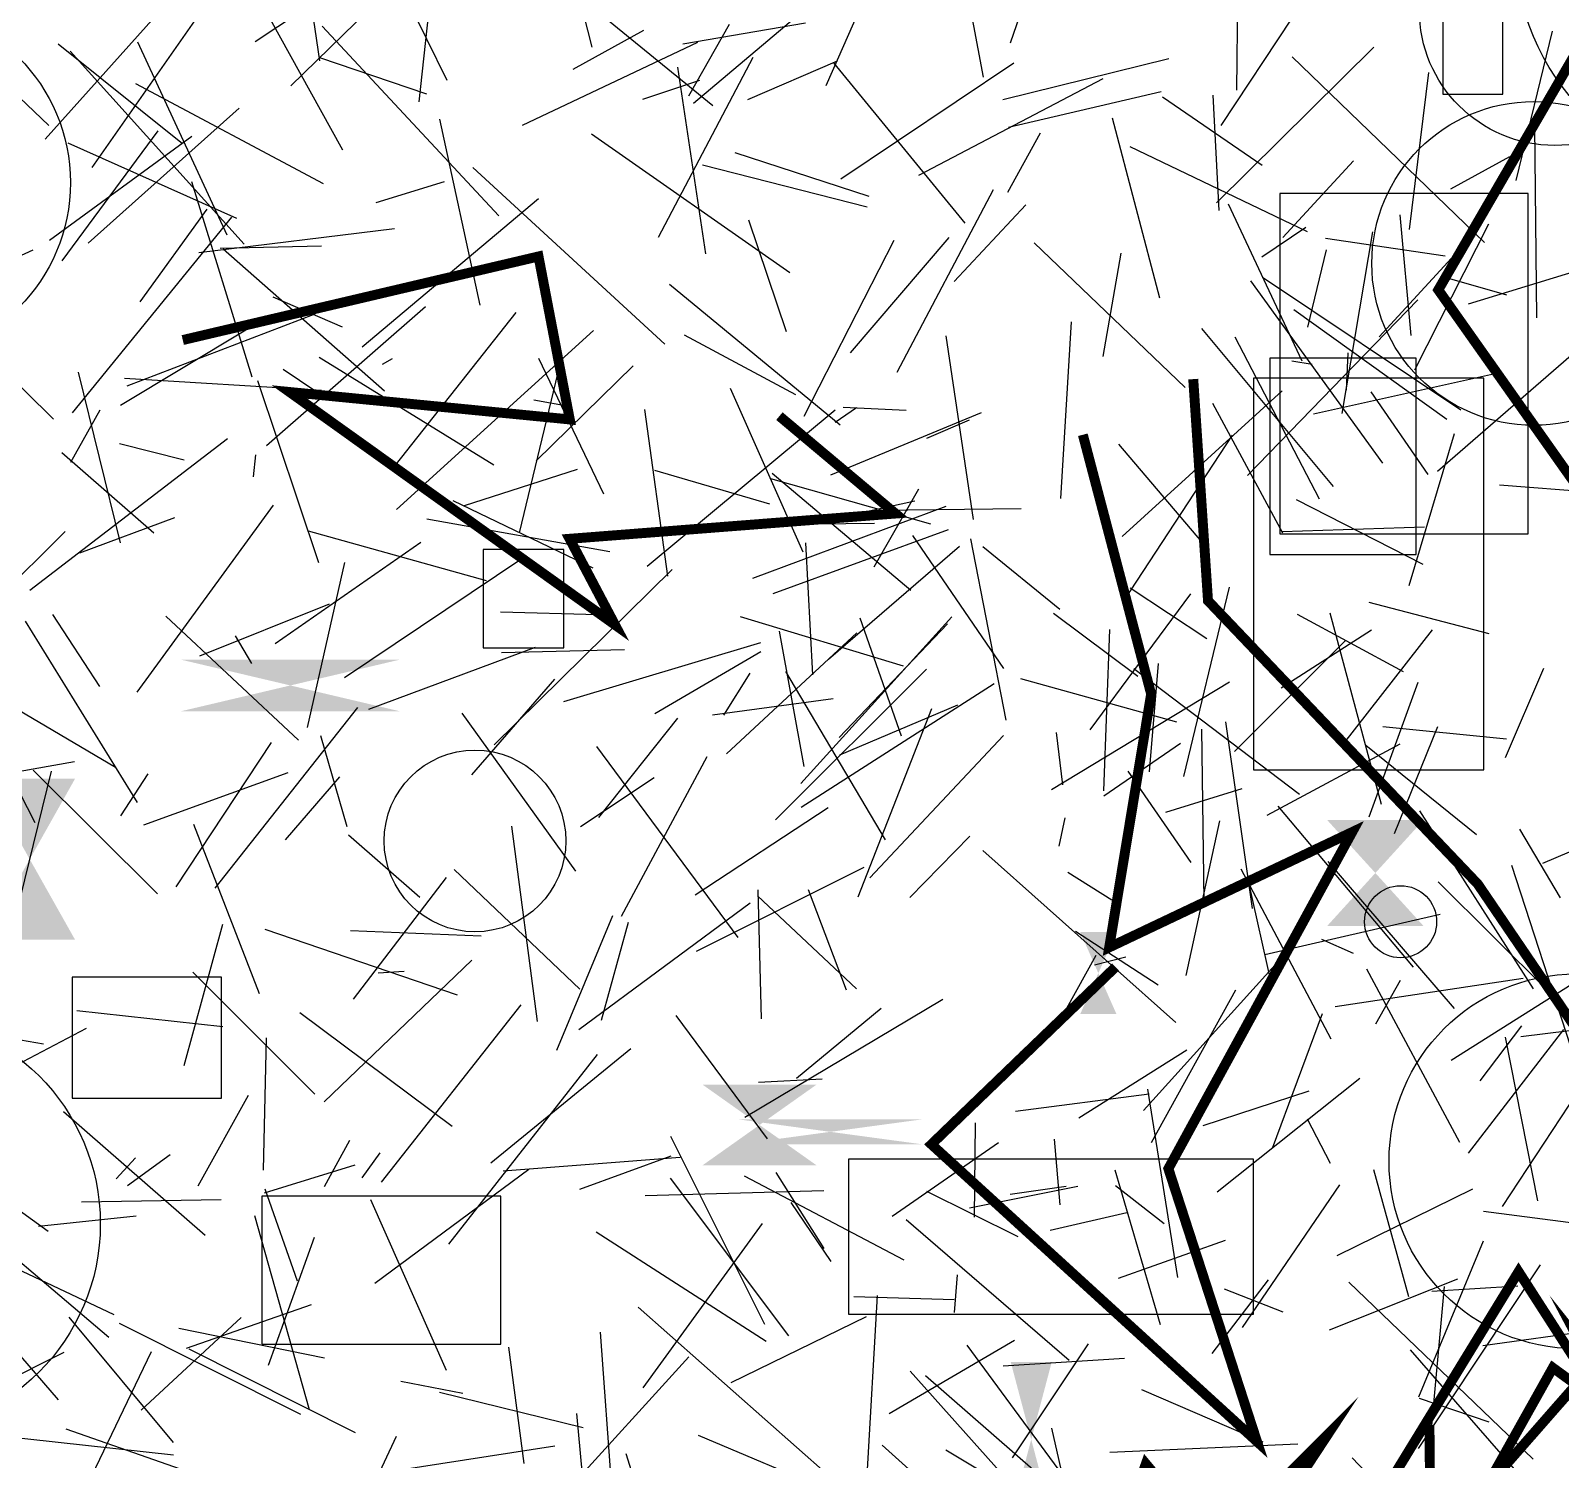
# Model space of a CAD drawing. Extents: x 39652501 to 39653363, y 39457785 to 39458687.
# Drawn here: x 39653033.3 to 39653110.2, y 39458427.1 to 39458499 of the extents above; entities that cross this region are included whole.
import ezdxf

# ---------------------------------------------------------------- set-up
doc = ezdxf.new("R2010")
doc.units = 0
doc.layers.get('0').update_dxf_attribs({"linetype": 'CONTINUOUS'})

msp = doc.modelspace()

# ---------------------------------------------------------------- linework, layer by layer
for p, q in [((39653082.5557, 39458498.3434), (39653085.7666, 39458507.7542)), ((39653046.4536, 39458506.6201), (39653047.7855, 39458497.4381)), ((39653046.346, 39458496.177), (39653055.8711, 39458505.4834)), ((39653059.5428, 39458505.7382), (39653061.4891, 39458498.117)), ((39653050.2899, 39458504.4079), (39653054.1855, 39458496.4582)), ((39653077.0993, 39458504.8998), (39653073.2503, 39458496.179)), ((39653066.604, 39458495.2945), (39653075.5366, 39458502.8518)), ((39653051.1363, 39458502.7466), (39653044.5461, 39458498.394)), ((39653053.5346, 39458502.3344), (39653052.7888, 39458495.3651)), ((39653036.3544, 39458492.0691), (39653043.0458, 39458501.6416)), ((39653081.1816, 39458496.6165), (39653080.2669, 39458501.5463)), ((39653093.981, 39458501.4775), (39653093.9163, 39458495.9495)), ((39653033.9898, 39458493.497), (39653040.3743, 39458500.6258)), ((39653044.3846, 39458501.2036), (39653048.9454, 39458492.9589)), ((39653047.9277, 39458499.176), (39653056.8063, 39458489.6336)), ((39653067.5787, 39458495.1687), (39653062.3213, 39458499.4426)), ((39653072.2388, 39458499.3299), (39653066.0569, 39458498.261)), ((39653066.3618, 39458495.6707), (39653068.4129, 39458499.2777)), ((39653093.149, 39458494.1842), (39653096.7171, 39458499.5814)), ((39653029.1951, 39458498.9149), (39653034.1731, 39458494.1712)), ((39653034.6401, 39458498.282), (39653040.904, 39458493.2754)), ((39653043.1451, 39458488.6574), (39653038.6549, 39458498.3704)), ((39653057.9928, 39458494.2006), (39653066.8156, 39458498.3673)), ((39653064.0784, 39458498.9484), (39653060.5246, 39458497.0031)), ((39653107.9818, 39458491.4115), (39653109.8133, 39458498.9199)), ((39653035.2524, 39458497.9168), (39653044.0044, 39458488.2068)), ((39653053.1924, 39458495.7594), (39653047.812, 39458497.5846)), ((39653069.592, 39458497.5911), (39653064.8296, 39458488.5495)), ((39653082.1616, 39458495.481), (39653090.5139, 39458497.5428)), ((39653100.8298, 39458498.1206), (39653092.9184, 39458490.2923)), ((39653096.7089, 39458497.6251), (39653106.3889, 39458488.3011)), ((39653067.2216, 39458487.7188), (39653065.8179, 39458497.1047)), ((39653073.8267, 39458497.4152), (39653069.3151, 39458495.4765)), ((39653080.2656, 39458489.2643), (39653073.6523, 39458497.3236)), ((39653082.7105, 39458497.3108), (39653074.0152, 39458491.4714)), ((39653103.5702, 39458496.8424), (39653102.6001, 39458488.9429)), ((39653047.9887, 39458491.2391), (39653038.5501, 39458496.277)), ((39653066.9097, 39458496.4439), (39653064.0284, 39458495.4792)), ((39653087.1951, 39458496.5302), (39653077.9169, 39458491.6703)), ((39653082.448, 39458494.1011), (39653090.1336, 39458495.8837)), ((39653090.187, 39458495.6121), (39653095.2154, 39458492.1749)), ((39653093.0481, 39458489.897), (39653092.7471, 39458495.6986)), ((39653043.7545, 39458495.0437), (39653036.1483, 39458488.2555)), ((39653055.8713, 39458485.1475), (39653053.8469, 39458494.5011)), ((39653090.0581, 39458485.4873), (39653087.6825, 39458494.5469)), ((39653041.3658, 39458493.6202), (39653034.2008, 39458488.3857)), ((39653039.65, 39458493.9076), (39653034.8333, 39458487.3702)), ((39653071.4539, 39458486.7617), (39653061.4734, 39458493.7396)), ((39653084.0471, 39458493.7957), (39653082.4004, 39458490.8161)), ((39653109.031, 39458484.4992), (39653108.924, 39458494.1464)), ((39653035.1207, 39458493.3033), (39653043.6081, 39458489.5158)), ((39653068.6884, 39458492.813), (39653075.424, 39458490.6257)), ((39653097.4952, 39458488.8351), (39653088.5595, 39458493.1017)), ((39653065.1545, 39458483.1753), (39653055.4931, 39458492.0625)), ((39653075.3392, 39458490.0688), (39653067.0548, 39458492.178)), ((39653096.2499, 39458488.5518), (39653099.7987, 39458492.4039)), ((39653104.6982, 39458490.9986), (39653107.6639, 39458492.6184)), ((39653041.3451, 39458491.3663), (39653044.3845, 39458481.5339)), ((39653054.0661, 39458491.3464), (39653050.6267, 39458490.2926)), ((39653081.6723, 39458490.9504), (39653076.8373, 39458481.7599)), ((39653042.1252, 39458489.9704), (39653038.7448, 39458485.3027)), ((39653049.9343, 39458483.0407), (39653058.8072, 39458490.5004)), ((39653083.3127, 39458490.192), (39653079.7115, 39458486.3286)), ((39653093.5008, 39458490.2422), (39653097.195, 39458482.3453)), ((39653043.3546, 39458489.5623), (39653035.3496, 39458479.7329)), ((39653051.5525, 39458488.985), (39653041.7148, 39458487.7699)), ((39653071.2876, 39458483.7965), (39653069.3889, 39458489.4168)), ((39653097.3967, 39458489.0496), (39653095.1886, 39458487.5614)), ((39653102.7109, 39458483.6196), (39653102.1527, 39458489.6848)), ((39653106.5972, 39458489.2235), (39653102.8763, 39458481.867)), ((39653076.6792, 39458488.3916), (39653072.1559, 39458479.5418)), ((39653079.4447, 39458488.541), (39653074.4867, 39458482.7398)), ((39653083.7318, 39458488.2813), (39653091.3318, 39458481.0032)), ((39653104.4108, 39458487.6014), (39653098.3894, 39458488.5001)), ((39653099.225, 39458479.6849), (39653100.7737, 39458488.8298)), ((39653029.0683, 39458485.9426), (39653033.3867, 39458487.9298)), ((39653042.7913, 39458488.0059), (39653047.8928, 39458488.1189)), ((39653051.0498, 39458480.8237), (39653042.9434, 39458487.961)), ((39653088.0982, 39458487.7582), (39653087.1885, 39458482.5539)), ((39653098.4286, 39458487.9221), (39653097.4804, 39458484.0393)), ((39653101.0878, 39458483.5539), (39653105.1226, 39458487.932)), ((39653105.5792, 39458485.2088), (39653115.2, 39458488.1523)), ((39653027.3976, 39458486.2829), (39653034.4009, 39458479.408)), ((39653065.3919, 39458486.1974), (39653073.9818, 39458479.1197)), ((39653101.2834, 39458477.1994), (39653094.6387, 39458486.3631)), ((39653095.2214, 39458486.5564), (39653105.1976, 39458479.8778)), ((39653104.3969, 39458486.5428), (39653107.4924, 39458485.6528)), ((39653045.4405, 39458485.5653), (39653048.9249, 39458484.0552)), ((39653103.0391, 39458485.4155), (39653094.4635, 39458476.5675)), ((39653038.1197, 39458481.087), (39653047.5776, 39458484.7117)), ((39653045.129, 39458478.0764), (39653053.1182, 39458485.066)), ((39653057.6655, 39458484.7802), (39653051.5965, 39458477.0937)), ((39653096.795, 39458484.9151), (39653104.5004, 39458479.4078)), ((39653104.0258, 39458476.7941), (39653112.8357, 39458484.4508)), ((39653044.0856, 39458483.8872), (39653037.7847, 39458480.1003)), ((39653061.5729, 39458483.865), (39653051.657, 39458474.865)), ((39653066.1325, 39458483.6472), (39653071.7374, 39458480.6556)), ((39653079.2952, 39458483.6033), (39653080.6753, 39458474.361)), ((39653085.6033, 39458484.2973), (39653085.0649, 39458475.4123)), ((39653092.157, 39458483.9726), (39653098.7817, 39458476.0232)), ((39653093.8281, 39458483.5404), (39653098.0822, 39458475.4001)), ((39653047.7681, 39458482.524), (39653056.5656, 39458477.1134)), ((39653051.4439, 39458482.446), (39653050.9398, 39458482.1556)), ((39653058.6786, 39458477.3112), (39653063.5621, 39458482.0895)), ((39653058.8074, 39458482.4754), (39653062.0698, 39458475.6502)), ((39653097.725, 39458482.1643), (39653096.7053, 39458482.3263)), ((39653099.446, 39458480.8671), (39653099.5353, 39458482.7475)), ((39653037.778, 39458473.1801), (39653035.6594, 39458481.7694)), ((39653047.8873, 39458480.8429), (39653037.9839, 39458481.4549)), ((39653044.6638, 39458481.3579), (39653047.7428, 39458472.2045)), ((39653045.9596, 39458481.9245), (39653047.6042, 39458480.8184)), ((39653057.8534, 39458473.6935), (39653059.7948, 39458481.7597)), ((39653107.1494, 39458481.7296), (39653097.7868, 39458479.6631)), ((39653072.1248, 39458472.7177), (39653068.4623, 39458480.9549)), ((39653096.2124, 39458480.8295), (39653088.1715, 39458473.5071)), ((39653100.6673, 39458480.7793), (39653103.5328, 39458476.6249)), ((39653035.2826, 39458477.252), (39653036.7589, 39458479.8738)), ((39653058.5652, 39458480.3712), (39653060.4335, 39458480.0424)), ((39653064.1327, 39458479.8949), (39653065.2987, 39458471.5073)), ((39653073.7239, 39458479.8533), (39653064.2668, 39458471.9883)), ((39653073.5071, 39458476.6047), (39653081.0818, 39458479.7493)), ((39653073.7205, 39458479.2557), (39653074.8072, 39458479.986)), ((39653074.1257, 39458480.0069), (39653077.2994, 39458479.8638)), ((39653096.2499, 39458473.6698), (39653092.7231, 39458480.202)), ((39653078.3416, 39458478.4502), (39653080.4839, 39458479.3761)), ((39653043.1532, 39458478.4157), (39653033.2118, 39458470.7886)), ((39653088.2611, 39458470.2831), (39653093.7124, 39458478.6052)), ((39653104.8602, 39458478.6678), (39653102.5835, 39458471.0268)), ((39653039.4573, 39458473.6679), (39653034.8234, 39458477.716)), ((39653037.7194, 39458478.1777), (39653040.9768, 39458477.3677)), ((39653044.4749, 39458476.506), (39653044.583, 39458477.6096)), ((39653087.9862, 39458478.1412), (39653092.4411, 39458472.9036)), ((39653055.0735, 39458475.0576), (39653060.7648, 39458476.893)), ((39653064.6421, 39458476.8498), (39653070.4264, 39458475.1524)), ((39653077.5376, 39458470.7937), (39653070.5662, 39458476.669)), ((39653070.4821, 39458476.4154), (39653078.5269, 39458474.1445)), ((39653075.6872, 39458471.9791), (39653077.939, 39458475.8994)), ((39653114.747, 39458475.5023), (39653107.1518, 39458476.0948)), ((39653061.5575, 39458471.9203), (39653054.509, 39458475.301)), ((39653077.7284, 39458475.2784), (39653074.9851, 39458474.6841)), ((39653103.3102, 39458472.0909), (39653096.9352, 39458475.3444)), ((39653035.7286, 39458472.6814), (39653040.5186, 39458474.4655)), ((39653038.6095, 39458465.6832), (39653045.4682, 39458475.0804)), ((39653053.1808, 39458474.3992), (39653062.388, 39458472.7433)), ((39653079.2947, 39458475.0139), (39653069.5664, 39458471.3881)), ((39653075.9515, 39458474.8216), (39653083.0796, 39458474.9074)), ((39653034.9957, 39458473.763), (39653027.7992, 39458466.6106)), ((39653056.1842, 39458471.2781), (39653047.2408, 39458473.7694)), ((39653068.4683, 39458474.0848), (39653075.7038, 39458474.1825)), ((39653070.6032, 39458470.6465), (39653079.4354, 39458473.8558)), ((39653096.2105, 39458473.7556), (39653103.3747, 39458473.9859)), ((39653052.8819, 39458473.205), (39653045.5592, 39458468.1036)), ((39653072.5987, 39458466.5438), (39653072.2471, 39458473.1907)), ((39653079.9805, 39458473.0065), (39653073.3886, 39458467.3123)), ((39653077.614, 39458473.5614), (39653082.2017, 39458466.8595)), ((39653082.338, 39458464.2743), (39653080.5445, 39458473.3844)), ((39653081.1494, 39458473.0024), (39653085.0265, 39458469.8532)), ((39653049.0494, 39458472.2025), (39653047.1647, 39458463.8903)), ((39653049.0408, 39458466.4137), (39653057.9612, 39458472.3982)), ((39653056.5716, 39458463.0239), (39653065.5237, 39458471.8416)), ((39653086.5549, 39458463.7741), (39653091.6149, 39458470.6236)), ((39653088.5629, 39458470.9266), (39653092.4298, 39458468.3753)), ((39653093.5498, 39458470.9582), (39653091.2504, 39458461.4271)), ((39653048.2747, 39458470.1084), (39653041.7543, 39458467.4935)), ((39653100.5798, 39458470.2014), (39653106.6073, 39458468.6333)), ((39653038.632, 39458460.1288), (39653033.0057, 39458469.2515)), ((39653034.3488, 39458469.5756), (39653036.7291, 39458465.9632)), ((39653046.7391, 39458463.2581), (39653040.0615, 39458469.4966)), ((39653061.8036, 39458469.5696), (39653056.8945, 39458469.6988)), ((39653068.947, 39458469.4733), (39653077.1488, 39458467.0027)), ((39653079.5965, 39458469.4566), (39653072.0022, 39458461.0741)), ((39653073.9334, 39458463.3959), (39653079.3732, 39458469.1152)), ((39653077.0565, 39458463.4625), (39653074.9843, 39458469.4052)), ((39653084.706, 39458469.6448), (39653088.9572, 39458466.4865)), ((39653102.3124, 39458466.7013), (39653096.9915, 39458469.5759)), ((39653098.615, 39458469.6698), (39653101.1967, 39458460.0391)), ((39653044.3812, 39458467.1215), (39653043.5656, 39458468.5022)), ((39653068.2688, 39458462.5711), (39653074.8251, 39458468.6585)), ((39653072.1619, 39458461.9293), (39653070.9301, 39458468.7442)), ((39653087.2398, 39458460.71), (39653087.5513, 39458468.8208)), ((39653093.8074, 39458462.6841), (39653099.4213, 39458468.2958)), ((39653096.1673, 39458465.8946), (39653100.7141, 39458468.8115)), ((39653103.7625, 39458468.8074), (39653099.2994, 39458463.0856)), ((39653050.2764, 39458464.8123), (39653058.6579, 39458467.9442)), ((39653056.9498, 39458467.6753), (39653063.1329, 39458467.8191)), ((39653069.9799, 39458468.1623), (39653060.0702, 39458465.1907)), ((39653069.9952, 39458467.7053), (39653064.6552, 39458464.5863)), ((39653078.3181, 39458466.8257), (39653070.7286, 39458459.2592)), ((39653076.2591, 39458458.2415), (39653071.2422, 39458466.7195)), ((39653088.7595, 39458466.8689), (39653097.088, 39458460.5502)), ((39653089.54, 39458461.6607), (39653089.9941, 39458467.1236)), ((39653107.4454, 39458462.3918), (39653109.3698, 39458466.8864)), ((39653033.488, 39458459.1085), (39653029.85, 39458466.1736)), ((39653037.5189, 39458461.8869), (39653030.4433, 39458466.0662)), ((39653055.4561, 39458461.5205), (39653059.6186, 39458466.3304)), ((39653068.1352, 39458464.5257), (39653069.4512, 39458466.6314)), ((39653072.0167, 39458459.886), (39653081.7204, 39458466.1115)), ((39653083.0478, 39458466.3584), (39653090.899, 39458464.1795)), ((39653093.5618, 39458466.1831), (39653084.6069, 39458460.77)), ((39653100.5909, 39458459.4091), (39653103.0527, 39458466.1819)), ((39653067.5508, 39458464.5277), (39653073.6323, 39458465.3609)), ((39653049.6915, 39458464.9061), (39653042.5242, 39458455.8187)), ((39653060.6828, 39458456.6742), (39653054.9639, 39458464.6137)), ((39653061.831, 39458459.3769), (39653065.8108, 39458464.3701)), ((39653073.9704, 39458462.5288), (39653079.8915, 39458465.0392)), ((39653078.5752, 39458464.8442), (39653074.8663, 39458455.3571)), ((39653084.8478, 39458463.6495), (39653085.1694, 39458461.016)), ((39653092.1522, 39458463.8076), (39653092.2769, 39458455.1865)), ((39653093.371, 39458464.1787), (39653094.7006, 39458454.7885)), ((39653107.5055, 39458463.3196), (39653101.2782, 39458463.9375)), ((39653104.0282, 39458463.9335), (39653101.8465, 39458458.5578)), ((39653045.3631, 39458463.1385), (39653040.559, 39458455.8853)), ((39653049.184, 39458458.9029), (39653047.8614, 39458463.4761)), ((39653068.8562, 39458453.3372), (39653061.7385, 39458462.9415)), ((39653075.4704, 39458456.3289), (39653082.191, 39458463.4922)), ((39653091.091, 39458463.0933), (39653087.2467, 39458460.4488)), ((39653095.467, 39458459.4942), (39653102.1423, 39458463.0839)), ((39653100.4226, 39458463.0118), (39653105.9907, 39458458.523)), ((39653030.8657, 39458461.3696), (39653035.4698, 39458462.1881)), ((39653067.2696, 39458462.4176), (39653062.9623, 39458454.3921)), ((39653032.0678, 39458452.5516), (39653034.3138, 39458461.6947)), ((39653033.3832, 39458461.7565), (39653039.6435, 39458455.5344)), ((39653037.7914, 39458459.4484), (39653039.166, 39458461.5597)), ((39653046.2023, 39458461.6139), (39653038.9418, 39458458.9783)), ((39653046.0835, 39458458.2426), (39653048.813, 39458461.4245)), ((39653060.9178, 39458458.915), (39653064.6225, 39458461.3787)), ((39653091.6418, 39458457.1149), (39653088.4693, 39458461.6966)), ((39653094.1809, 39458460.8123), (39653090.3451, 39458459.6217)), ((39653109.3304, 39458457.0778), (39653119.1726, 39458461.2541)), ((39653066.6891, 39458455.4844), (39653073.3799, 39458459.878)), ((39653102.8123, 39458451.8502), (39653096.0047, 39458459.9347)), ((39653044.7734, 39458450.5084), (39653041.4583, 39458459.024)), ((39653085.2793, 39458459.3523), (39653084.9736, 39458457.9223)), ((39653091.3923, 39458451.4269), (39653093.0863, 39458459.1956)), ((39653108.857, 39458450.7582), (39653103.1395, 39458459.705)), ((39653049.2446, 39458458.4988), (39653052.8282, 39458455.3654)), ((39653057.4501, 39458458.9332), (39653058.7423, 39458449.117)), ((39653080.5049, 39458458.4347), (39653077.4798, 39458455.3466)), ((39653108.1462, 39458458.779), (39653110.206, 39458455.3344)), ((39653081.158, 39458457.7083), (39653090.8729, 39458449.0592)), ((39653060.8827, 39458450.7337), (39653054.5692, 39458456.7572)), ((39653066.7559, 39458452.6469), (39653075.1824, 39458456.8663)), ((39653098.6818, 39458448.2297), (39653094.1546, 39458456.775)), ((39653098.5117, 39458457.1603), (39653104.8588, 39458449.7632)), ((39653110.7425, 39458447.8328), (39653107.7697, 39458456.9614)), ((39653054.1584, 39458456.3603), (39653049.473, 39458450.2289)), ((39653087.6517, 39458455.2156), (39653085.425, 39458456.6022)), ((39653094.5038, 39458456.1769), (39653095.6557, 39458450.9978)), ((39653109.5914, 39458450.6414), (39653104.0595, 39458456.142)), ((39653074.8048, 39458450.7607), (39653069.8199, 39458455.4301)), ((39653070.014, 39458449.2435), (39653069.8554, 39458455.7318)), ((39653074.2987, 39458450.6829), (39653072.383, 39458455.7368)), ((39653062.5322, 39458454.4321), (39653059.7053, 39458447.6563)), ((39653060.8414, 39458448.7063), (39653069.4492, 39458455.0872)), ((39653104.1686, 39458454.493), (39653095.3455, 39458452.4716)), ((39653042.911, 39458453.9886), (39653040.962, 39458446.8779)), ((39653054.7284, 39458450.4308), (39653045.0549, 39458453.7297)), ((39653049.3412, 39458453.6908), (39653055.9149, 39458453.418)), ((39653063.3132, 39458454.0929), (39653061.9514, 39458449.1521)), ((39653089.9793, 39458450.9342), (39653085.8093, 39458453.6435)), ((39653098.1945, 39458453.2533), (39653099.7875, 39458452.5469)), ((39653055.4464, 39458452.1948), (39653048.0166, 39458445.0777)), ((39653086.8481, 39458452.428), (39653084.8472, 39458448.8175)), ((39653086.7726, 39458451.9571), (39653088.3538, 39458452.3707)), ((39653096.1605, 39458452.2976), (39653089.2318, 39458444.6386)), ((39653113.1403, 39458452.473), (39653104.7228, 39458447.1448)), ((39653041.4105, 39458451.5991), (39653047.5536, 39458445.4521)), ((39653052.0533, 39458451.6273), (39653050.7441, 39458451.5358)), ((39653098.8875, 39458449.869), (39653108.3312, 39458451.297)), ((39653105.1572, 39458443.0242), (39653100.4642, 39458451.7414)), ((39653089.6376, 39458443.0273), (39653093.891, 39458450.7013)), ((39653100.9182, 39458448.9868), (39653102.171, 39458451.1862)), ((39653050.9075, 39458441.0246), (39653057.9332, 39458449.9538)), ((39653069.1892, 39458444.2938), (39653079.1465, 39458450.2402)), ((39653071.7764, 39458446.2532), (39653076.0364, 39458449.7725)), ((39653042.9249, 39458448.8463), (39653035.5776, 39458449.6411)), ((39653054.4578, 39458443.8209), (39653046.7972, 39458449.5386)), ((39653065.7144, 39458449.4094), (39653070.3138, 39458443.2031)), ((39653098.2272, 39458449.4919), (39653095.704, 39458442.7248)), ((39653113.7266, 39458449.6235), (39653107.2883, 39458439.8018)), ((39653117.6883, 39458449.4975), (39653108.2237, 39458448.3466)), ((39653036.0487, 39458448.754), (39653027.8398, 39458444.4419)), ((39653033.897, 39458447.964), (39653029.5536, 39458448.7405)), ((39653044.9627, 39458441.6266), (39653045.1136, 39458448.2889)), ((39653105.5821, 39458442.4923), (39653110.3743, 39458448.7104)), ((39653106.167, 39458446.119), (39653108.2769, 39458448.8864)), ((39653109.0752, 39458440.0896), (39653107.4495, 39458448.3241)), ((39653054.2939, 39458437.9164), (39653061.7739, 39458447.4575)), ((39653063.4439, 39458447.7284), (39653056.4115, 39458441.9815)), ((39653082.5672, 39458446.5338), (39653083.0688, 39458447.6025)), ((39653091.412, 39458447.6635), (39653085.9916, 39458444.2532)), ((39653069.8683, 39458446.0518), (39653073.0746, 39458446.2272)), ((39653100.1208, 39458446.2462), (39653092.9414, 39458440.5341)), ((39653041.6811, 39458440.8467), (39653044.2232, 39458445.4075)), ((39653082.7917, 39458444.5932), (39653089.5211, 39458445.472)), ((39653089.4352, 39458445.7062), (39653090.943, 39458436.232)), ((39653092.2435, 39458443.8871), (39653097.5693, 39458445.6147)), ((39653034.9082, 39458444.5826), (39653042.0292, 39458438.3665)), ((39653034.1411, 39458438.5395), (39653027.1423, 39458443.617)), ((39653080.7687, 39458444.0067), (39653080.7175, 39458439.2639)), ((39653098.6367, 39458441.976), (39653097.4913, 39458444.1972)), ((39653049.2926, 39458443.1189), (39653048.023, 39458440.7875)), ((39653065.4409, 39458443.3502), (39653070.1675, 39458433.8816)), ((39653076.5984, 39458439.3236), (39653081.948, 39458443.0162)), ((39653085.0501, 39458439.8878), (39653084.7602, 39458443.1992)), ((39653038.5244, 39458442.2447), (39653037.5534, 39458441.1959)), ((39653038.1356, 39458440.8529), (39653040.2758, 39458442.4238)), ((39653049.9323, 39458441.2422), (39653050.8339, 39458442.5079)), ((39653065.9335, 39458442.2777), (39653057.0222, 39458441.5827)), ((39653060.8769, 39458440.6737), (39653065.4853, 39458442.345)), ((39653045.0142, 39458440.4862), (39653049.5874, 39458441.8983)), ((39653058.3263, 39458441.6596), (39653050.5678, 39458435.932)), ((39653069.1527, 39458441.3485), (39653077.1741, 39458437.1208)), ((39653073.1783, 39458437.6956), (39653070.7672, 39458441.5067)), ((39653087.8007, 39458441.6425), (39653090.0771, 39458433.8735)), ((39653100.8071, 39458441.6666), (39653102.5658, 39458435.2797)), ((39653037.195, 39458433.2214), (39653028.583, 39458440.5256)), ((39653046.6737, 39458436.0562), (39653045.052, 39458440.6696)), ((39653064.1773, 39458440.3542), (39653073.1641, 39458440.6073)), ((39653065.426, 39458441.2351), (39653071.3846, 39458433.3074)), ((39653082.9416, 39458438.2776), (39653078.3406, 39458440.5544)), ((39653080.4924, 39458439.7384), (39653085.9389, 39458440.8289)), ((39653085.3505, 39458440.8066), (39653082.5333, 39458440.4042)), ((39653087.8372, 39458440.8673), (39653090.2806, 39458438.9424)), ((39653094.2188, 39458433.7182), (39653099.1105, 39458440.9024)), ((39653098.9726, 39458437.3426), (39653105.8131, 39458440.6935)), ((39653035.8151, 39458440.0369), (39653042.844, 39458440.158)), ((39653054.1843, 39458431.561), (39653050.3693, 39458440.133)), ((39653071.4909, 39458440.0084), (39653073.5084, 39458437.0408)), ((39653026.4801, 39458439.5208), (39653034.6403, 39458430.0815)), ((39653038.5657, 39458439.3114), (39653033.6483, 39458438.7985)), ((39653044.5201, 39458439.3539), (39653047.2758, 39458429.5984)), ((39653064.0721, 39458430.6922), (39653070.0798, 39458438.9448)), ((39653077.3006, 39458439.156), (39653085.4973, 39458432.0798)), ((39653084.5373, 39458438.6147), (39653088.404, 39458439.5014)), ((39653106.3376, 39458439.5769), (39653112.4001, 39458438.787)), ((39653028.9341, 39458438.3822), (39653037.446, 39458434.3745)), ((39653047.5129, 39458438.2522), (39653045.2038, 39458431.8131)), ((39653070.2547, 39458433.0205), (39653061.7029, 39458438.5219)), ((39653093.3518, 39458438.0863), (39653087.9588, 39458436.1821)), ((39653106.3261, 39458438.0594), (39653103.0769, 39458430.215)), ((39653103.0689, 39458427.6374), (39653109.2141, 39458436.8746)), ((39653079.7277, 39458434.4765), (39653079.8821, 39458436.3715)), ((39653095.505, 39458436.1206), (39653092.6766, 39458432.4151)), ((39653098.5896, 39458433.6091), (39653105.0563, 39458436.1654)), ((39653108.8315, 39458427.0993), (39653099.5622, 39458435.9996)), ((39653079.7114, 39458435.117), (39653074.6676, 39458435.2657)), ((39653075.3291, 39458426.2675), (39653075.8608, 39458435.3297)), ((39653096.2667, 39458434.4923), (39653093.307, 39458435.6411)), ((39653104.3704, 39458435.7837), (39653103.6468, 39458427.867)), ((39653103.7418, 39458435.5493), (39653108.0755, 39458435.8131)), ((39653041.1005, 39458432.6734), (39653047.3845, 39458434.8766)), ((39653063.8236, 39458434.742), (39653073.3767, 39458426.2885)), ((39653040.4435, 39458427.9332), (39653035.1918, 39458434.2393)), ((39653037.7107, 39458433.9437), (39653046.8279, 39458429.3538)), ((39653038.818, 39458429.5666), (39653043.8442, 39458434.228)), ((39653048.0382, 39458432.178), (39653040.7187, 39458433.6752)), ((39653075.2873, 39458434.2533), (39653068.4764, 39458430.9393)), ((39653106.3145, 39458432.8214), (39653111.9848, 39458433.5925)), ((39653061.9146, 39458433.484), (39653062.5291, 39458425.0163)), ((39653082.7546, 39458433.0585), (39653076.4398, 39458429.3798)), ((39653080.3468, 39458432.8262), (39653087.3892, 39458423.2737)), ((39653082.6556, 39458427.164), (39653086.4726, 39458432.9003)), ((39653034.9197, 39458432.4583), (39653031.5331, 39458430.7534)), ((39653039.3222, 39458432.4919), (39653034.5347, 39458422.5347)), ((39653049.5968, 39458428.4215), (39653041.2386, 39458432.631)), ((39653058.0855, 39458426.8784), (39653057.3127, 39458432.7211)), ((39653066.3627, 39458432.2386), (39653058.971, 39458424.1295)), ((39653088.2789, 39458432.1622), (39653082.1822, 39458431.7712)), ((39653110.1071, 39458424.0801), (39653102.6657, 39458432.6)), ((39653083.7538, 39458424.5309), (39653077.5084, 39458431.5283)), ((39653086.8485, 39458423.8123), (39653078.267, 39458431.2854)), ((39653051.8754, 39458431.0224), (39653055.0045, 39458430.4223)), ((39653089.1377, 39458430.5947), (39653095.2392, 39458427.9723)), ((39653061.0567, 39458428.6671), (39653053.8201, 39458430.4412)), ((39653106.6269, 39458428.9652), (39653103.1143, 39458430.1404)), ((39653060.7087, 39458429.3945), (39653061.3477, 39458422.4841)), ((39653030.6163, 39458428.3979), (39653040.4482, 39458427.3169)), ((39653044.9776, 39458425.1393), (39653035.0519, 39458428.6107)), ((39653051.6433, 39458428.2308), (39653047.2345, 39458418.7877)), ((39653075.7472, 39458424.5405), (39653066.8516, 39458428.2942)), ((39653086.0445, 39458422.3567), (39653084.6308, 39458428.6625)), ((39653051.7236, 39458426.5436), (39653059.6192, 39458427.7682)), ((39653083.2444, 39458421.3752), (39653076.0992, 39458427.799)), ((39653079.3028, 39458427.5673), (39653086.4342, 39458423.3015)), ((39653096.9963, 39458427.8524), (39653087.5415, 39458427.4264)), ((39653063.1998, 39458427.3889), (39653064.6716, 39458422.701)), ((39653107.9342, 39458418.6476), (39653099.7359, 39458427.158))]:
    msp.add_line(p, q)
at = {"const_width": 0.5}
for points in [[(39653117.4346, 39458466.9807), (39653104.0661, 39458485.9102), (39653113.981, 39458502.9973), (39653116.2235, 39458496.0643), (39653101.2274, 39458506.0292), (39653090.3271, 39458503.0726), (39653101.3634, 39458512.7968), (39653113.8561, 39458532.176)], [(39653070.9222, 39458479.5595), (39653076.7602, 39458474.6604), (39653060.3681, 39458473.3894), (39653062.6504, 39458469.0645), (39653046.28, 39458480.7726), (39653060.3775, 39458479.3937), (39653058.8045, 39458487.591), (39653040.9103, 39458483.3871)], [(39653089.062, 39458412.4929), (39653102.9645, 39458419.4356), (39653109.8301, 39458431.6939), (39653127.0196, 39458419.1705), (39653119.4999, 39458436.2477), (39653106.0538, 39458456.0231), (39653092.4839, 39458470.2734), (39653091.7399, 39458481.4207)], [(39653087.8319, 39458451.8514), (39653078.5682, 39458442.9305), (39653094.9472, 39458427.9802), (39653090.489, 39458441.7075), (39653099.7364, 39458458.6381), (39653087.5125, 39458452.838), (39653089.6224, 39458465.5826), (39653086.1873, 39458478.622)], [(39653100.5478, 39458416.8879), (39653095.8308, 39458405.0188), (39653094.5573, 39458405.3263), (39653097.7563, 39458419.6173), (39653108.1055, 39458436.5266), (39653114.9539, 39458425.8679), (39653111.145, 39458433.0659), (39653117.7112, 39458424.7959)], [(39653129.2, 39458374.1056), (39653121.0715, 39458393.8142), (39653110.4769, 39458405.7773), (39653110.1254, 39458413.5699), (39653114.6598, 39458418.1667), (39653112.2115, 39458432.2259), (39653095.3355, 39458412.9681), (39653080.519, 39458395.4037)], [(39653132.8013, 39458382.5584), (39653113.0064, 39458377.4491), (39653110.1389, 39458374.7292), (39653097.3785, 39458391.8071), (39653079.2245, 39458393.9926), (39653087.945, 39458412.2821), (39653098.5033, 39458428.3313), (39653087.8332, 39458417.6429)], [(39653103.6214, 39458428.8135), (39653103.8171, 39458409.5121), (39653089.3579, 39458426.8616), (39653083.5554, 39458410.6573), (39653079.7531, 39458410.583), (39653090.8236, 39458414.5159), (39653092.5439, 39458405.1715), (39653078.4633, 39458416.2739)]]:
    msp.add_lwpolyline(points, dxfattribs=at)
for centre, radius in [((39653119.9713, 39458503.3593), 12.0695), ((39653109.9288, 39458499.99), 6.816), ((39653026.3859, 39458491.3063), 8.8771), ((39653108.8657, 39458487.2412), 8.1425), ((39653055.6099, 39458458.191), 4.5692), ((39653102.1721, 39458454.1288), 1.8126), ((39653111.0145, 39458442.0757), 9.425), ((39653026.2105, 39458438.9281), 10.5499)]:
    msp.add_circle(centre, radius)
for points in [[(39653040.7996, 39458464.7107), (39653051.8468, 39458464.7107), (39653051.8468, 39458467.3151), (39653040.7996, 39458467.3151)], [(39653030.9311, 39458453.2266), (39653035.4898, 39458453.2266), (39653035.4898, 39458461.3184), (39653030.9311, 39458461.3184)], [(39653098.48, 39458453.9173), (39653103.3222, 39458453.9173), (39653103.3222, 39458459.2416), (39653098.48, 39458459.2416)], [(39653086.0551, 39458449.4813), (39653087.8785, 39458449.4813), (39653087.8785, 39458453.6065), (39653086.0551, 39458453.6065)], [(39653067.0558, 39458441.876), (39653072.7914, 39458441.876), (39653072.7914, 39458445.9356), (39653067.0558, 39458445.9356)], [(39653068.81, 39458442.9265), (39653078.1538, 39458442.9265), (39653078.1538, 39458444.1942), (39653068.81, 39458444.1942)], [(39653082.5576, 39458424.1863), (39653084.6236, 39458424.1863), (39653084.6236, 39458431.9866), (39653082.5576, 39458431.9866)]]:
    msp.add_solid(points)
for points in [[(39653104.3032, 39458495.7608, 19730366.2), (39653107.3195, 39458495.7608, 19730366.2), (39653107.3195, 39458508.7978, 19730366.2), (39653104.3032, 39458508.7978, 19730366.2)], [(39653096.0942, 39458473.6459, 19730366.2), (39653108.5886, 39458473.6459, 19730366.2), (39653108.5886, 39458490.7579, 19730366.2), (39653096.0942, 39458490.7579, 19730366.2)], [(39653095.5867, 39458472.6033), (39653102.951, 39458472.6033), (39653102.951, 39458482.4825), (39653095.5867, 39458482.4825)], [(39653094.7667, 39458461.7751), (39653106.3646, 39458461.7751), (39653106.3646, 39458481.4742), (39653094.7667, 39458481.4742)], [(39653056.0266, 39458467.9008, 19730366.2), (39653060.0784, 39458467.9008, 19730366.2), (39653060.0784, 39458472.8545, 19730366.2), (39653056.0266, 39458472.8545, 19730366.2)], [(39653035.3398, 39458445.2461), (39653042.8586, 39458445.2461), (39653042.8586, 39458451.3401), (39653035.3398, 39458451.3401)], [(39653074.4034, 39458434.3931), (39653094.7702, 39458434.3931), (39653094.7702, 39458442.1908), (39653074.4034, 39458442.1908)], [(39653044.8786, 39458432.8866), (39653056.904, 39458432.8866), (39653056.904, 39458440.3164), (39653044.8786, 39458440.3164)]]:
    msp.add_3dface(points)

doc.saveas('drawing.dxf')
